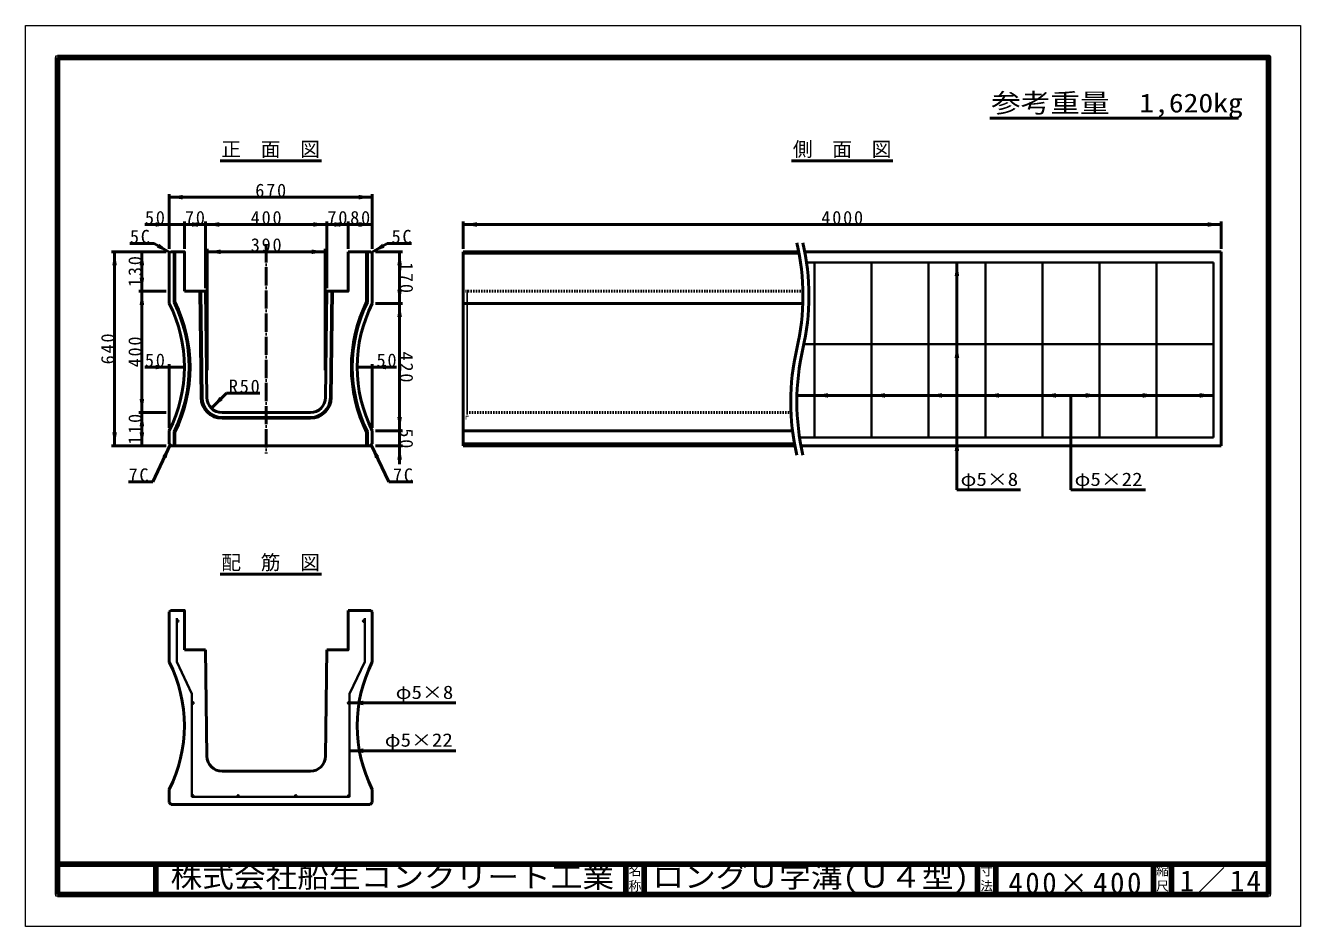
# Model space of a CAD drawing. Units: millimetres, scale not verified. Extents: x -2102 to 2102, y -1485 to 1485.
import ezdxf
from ezdxf.enums import TextEntityAlignment as Align

# ---------------------------------------------------------------- set-up
doc = ezdxf.new("R2010")
doc.units = ezdxf.units.MM
doc.header["$LTSCALE"] = 5
doc.linetypes.add('DOTTED', pattern=[1.75, 0.25, -1.5])
doc.linetypes.add('LONG_DASHED_DOTTED', pattern=[15.25, 12, -1.5, 0.25, -1.5])
doc.layers.add('0-0_V-nasSTD', color=7, linetype='Continuous', lineweight=50)
doc.layers.add('0-1_0', color=7, linetype='Continuous', lineweight=50)
doc.styles.add('ＭＳ ゴシック', font='')
doc.styles.get('ＭＳ ゴシック').set_extended_font_data('MS Gothic')

msp = doc.modelspace()

# ---------------------------------------------------------------- linework, layer by layer
at = {"layer": '0-0_V-nasSTD', "lineweight": 100}
for p, q in [((-1997.5, 1380), (-1997.5, -1380)), ((-1997.5, -1280), (1997.5, -1280)), ((-1672.5, -1280), (-1672.5, -1380)), ((-122.5, -1280), (-122.5, -1380)), ((-62.5, -1280), (-62.5, -1380)), ((1037.5, -1280), (1037.5, -1380)), ((1097.5, -1280), (1097.5, -1380)), ((1617.5, -1280), (1617.5, -1380)), ((1677.5, -1280), (1677.5, -1380)), ((-1997.5, -1380), (1997.5, -1380))]:
    msp.add_line(p, q, dxfattribs=at)
at = {"layer": '0-0_V-nasSTD'}
for p, q in [((-1628.654, 929.105), (-1628.654, 749.105)), ((-1628.654, 929.105), (-1628.654, 749.105)), ((-958.654, 929.105), (-958.654, 749.105)), ((-958.654, 929.105), (-958.654, 749.105)), ((-958.654, 919.105), (-1628.654, 919.105)), ((-1628.654, 829.105), (-1708.654, 829.105)), ((-1578.654, 829.105), (-1628.654, 829.105)), ((-1578.654, 839.105), (-1578.654, 749.105)), ((-1508.654, 829.105), (-1578.654, 829.105)), ((-1508.654, 839.105), (-1508.654, 619.105)), ((-1108.654, 829.105), (-1508.654, 829.105)), ((-1108.654, 839.105), (-1108.654, 619.105)), ((-1038.654, 829.105), (-1108.654, 829.105)), ((-1038.654, 839.105), (-1038.654, 749.105)), ((-958.654, 829.105), (-1038.654, 829.105)), ((-658.654, 839.105), (-658.654, 749.105)), ((1841.346, 829.105), (-658.654, 829.105)), ((1841.346, 839.105), (1841.346, 749.105)), ((-1758.116, 766.605), (-1678.116, 766.605)), ((-1626.154, 736.605), (-1678.116, 766.605)), ((-961.154, 736.605), (-909.193, 766.605)), ((-829.193, 766.605), (-909.193, 766.605)), ((-1638.654, 739.105), (-1818.654, 739.105)), ((-1808.654, 739.105), (-1808.654, 99.105)), ((-1718.654, 739.105), (-1718.654, 609.105)), ((-1623.654, 739.105), (-1628.654, 734.105)), ((-1628.654, 734.105), (-1628.654, 569.105)), ((-1612.654, 739.105), (-1612.654, 572.88)), ((-1609.654, 739.105), (-1609.654, 573.581)), ((-1503.655, 749.105), (-1503.655, 349.105)), ((-1503.655, 739.105), (-1113.655, 739.105)), ((-1113.655, 749.105), (-1113.655, 349.105)), ((-963.654, 739.105), (-1038.654, 739.105)), ((-977.654, 573.581), (-977.654, 739.105)), ((-974.654, 572.88), (-974.654, 739.105)), ((-963.654, 739.105), (-958.654, 734.105)), ((-958.654, 569.105), (-958.654, 734.105)), ((-858.654, 739.105), (-948.654, 739.105)), ((-868.654, 739.105), (-868.654, 569.105)), ((-658.654, 739.105), (-658.654, 99.105)), ((447.672, 739.105), (-658.654, 739.105)), ((448.606, 734.105), (-658.654, 734.105)), ((467.672, 739.105), (1841.346, 739.105)), ((1841.346, 99.105), (1841.346, 739.105)), ((969.346, 704.105), (969.346, -45.895)), ((-1638.654, 609.105), (-1728.654, 609.105)), ((-1718.654, 609.105), (-1718.654, 209.105)), ((-1508.654, 609.105), (-1578.654, 609.105)), ((-1527.656, 609.105), (-1523.27, 258.242)), ((-1524.656, 609.105), (-1520.27, 258.28)), ((-1508.654, 609.105), (-1504.271, 258.48)), ((-1108.654, 609.105), (-1113.037, 258.48)), ((-1092.653, 609.105), (-1097.038, 258.28)), ((-1089.653, 609.105), (-1094.039, 258.242)), ((-858.654, 569.105), (-948.654, 569.105)), ((-868.654, 569.105), (-868.654, 149.105)), ((460.943, 569.105), (-658.654, 569.105)), ((-1628.654, 359.105), (-1708.654, 359.105)), ((-1628.654, 369.105), (-1628.654, 159.105)), ((-1578.654, 359.105), (-1628.654, 359.105)), ((-1008.654, 359.105), (-958.654, 359.105)), ((-958.654, 369.105), (-958.654, 159.105)), ((-958.654, 359.105), (-878.654, 359.105)), ((-1489.409, 223.529), (-1439.912, 273.027)), ((-1439.912, 273.027), (-1329.912, 273.027)), ((1815.346, 265.605), (441.644, 265.605)), ((1345.346, 265.605), (1345.346, -45.895)), ((-1638.654, 209.105), (-1728.654, 209.105)), ((-1718.654, 209.105), (-1718.654, 99.105)), ((-1454.275, 209.105), (-1163.033, 209.105)), ((-1454.275, 193.105), (-1163.033, 193.105)), ((-1454.275, 190.105), (-1163.033, 190.105)), ((-1628.654, 149.105), (-1628.654, 106.105)), ((-1612.654, 145.329), (-1612.654, 99.105)), ((-1609.654, 144.629), (-1609.654, 99.105)), ((-977.654, 99.105), (-977.654, 144.629)), ((-974.654, 99.105), (-974.654, 145.329)), ((-958.654, 106.105), (-958.654, 149.105)), ((-858.654, 149.105), (-948.654, 149.105)), ((-868.654, 149.105), (-868.654, 99.105)), ((427.186, 149.105), (-658.654, 149.105)), ((-1638.654, 99.105), (-1818.654, 99.105)), ((-1682.723, -19.603), (-1625.154, 102.605)), ((-1628.654, 106.105), (-1621.654, 99.105)), ((-1621.654, 99.105), (-965.654, 99.105)), ((-958.654, 106.105), (-965.654, 99.105)), ((-904.586, -19.603), (-962.154, 102.605)), ((-858.654, 99.105), (-948.654, 99.105)), ((-868.654, 99.105), (-868.654, 39.105)), ((433.721, 106.105), (-658.654, 106.105)), ((435.02, 99.105), (-658.654, 99.105)), ((1841.346, 99.105), (455.02, 99.105)), ((-1762.723, -19.603), (-1682.723, -19.603)), ((-824.586, -19.603), (-904.586, -19.603)), ((969.346, -45.895), (1179.346, -45.895)), ((1345.346, -45.895), (1591.346, -45.895)), ((-1623.654, -443.131), (-1628.654, -448.131)), ((-1628.654, -448.131), (-1628.654, -613.131)), ((-963.654, -443.131), (-1038.654, -443.131)), ((-963.654, -443.131), (-958.654, -448.131)), ((-958.654, -613.131), (-958.654, -448.131)), ((-1508.654, -573.131), (-1578.654, -573.131)), ((-1508.654, -573.131), (-1504.271, -923.756)), ((-1108.654, -573.131), (-1113.037, -923.756)), ((-1033.654, -748.131), (-683.654, -748.131)), ((-1033.654, -905.497), (-683.654, -905.497)), ((-1454.275, -973.131), (-1163.033, -973.131)), ((-1628.654, -1033.131), (-1628.654, -1076.131)), ((-958.654, -1076.131), (-958.654, -1033.131)), ((-1628.654, -1076.131), (-1621.654, -1083.131)), ((-1621.654, -1083.131), (-965.654, -1083.131)), ((-958.654, -1076.131), (-965.654, -1083.131))]:
    msp.add_line(p, q, dxfattribs=at)
at = {"layer": '0-0_V-nasSTD', "linetype": 'LONG_DASHED_DOTTED'}
msp.add_line((-1308.654, 764.105), (-1308.654, 74.105), dxfattribs=at)
at = {"layer": '0-0_V-nasSTD', "lineweight": 35}
for p, q in [((473.506, 704.105), (1815.346, 704.105)), ((499.346, 704.105), (499.346, 127.105)), ((687.346, 704.105), (687.346, 127.105)), ((875.346, 704.105), (875.346, 127.105)), ((1063.346, 704.105), (1063.346, 127.105)), ((1251.346, 704.105), (1251.346, 127.105)), ((1439.346, 704.105), (1439.346, 127.105)), ((1627.346, 704.105), (1627.346, 127.105)), ((1815.346, 704.105), (1815.346, 127.105)), ((1815.346, 434.105), (464.664, 434.105)), ((450.221, 127.105), (1815.346, 127.105)), ((-1603.654, -468.131), (-1603.654, -613.131)), ((-983.654, -613.131), (-983.654, -468.131)), ((-1603.654, -613.131), (-1553.654, -718.131)), ((-983.654, -613.131), (-1033.654, -718.131)), ((-1553.654, -1058.131), (-1553.654, -718.131)), ((-1033.654, -1058.131), (-1033.654, -718.131)), ((-1553.654, -1058.131), (-1033.654, -1058.131))]:
    msp.add_line(p, q, dxfattribs=at)
at = {"layer": '0-0_V-nasSTD', "linetype": 'DOTTED'}
for p, q in [((461.201, 609.105), (-658.654, 609.105)), ((-646.154, 609.105), (-646.154, 190.105)), ((422.136, 209.105), (-658.654, 209.105)), ((-658.654, 190.105), (-646.154, 190.105))]:
    msp.add_line(p, q, dxfattribs=at)
at = {"layer": '0-0_V-nasSTD', "lineweight": 18}
for points in [[(-2102.5, -1485), (-2102.5, 1485), (2102.5, 1485), (2102.5, -1485)], [(-2002.5, -1385), (-2002.5, 1385), (2002.5, 1385), (2002.5, -1385)]]:
    msp.add_lwpolyline(points, close=True, dxfattribs=at)
at = {"layer": '0-0_V-nasSTD', "lineweight": 100}
msp.add_lwpolyline([(1997.5, -1380), (1997.5, 1380), (-1997.5, 1380)], dxfattribs=at)
at = {"layer": '0-0_V-nasSTD'}
for points in [[(-1623.654, 739.105), (-1578.654, 739.105), (-1578.654, 609.105)], [(-1038.654, 739.105), (-1038.654, 609.105), (-1108.654, 609.105)], [(-1623.654, -443.131), (-1578.654, -443.131), (-1578.654, -573.131)], [(-1038.654, -443.131), (-1038.654, -573.131), (-1108.654, -573.131)]]:
    msp.add_lwpolyline(points, dxfattribs=at)
at = {"layer": '0-0_V-nasSTD', "lineweight": 35}
for centre in [(-1600.654, -478.131), (-986.654, -478.131), (-1550.654, -748.131), (-1036.654, -748.131), (-1550.654, -1055.131), (-1401.154, -1055.131), (-1211.154, -1055.131), (-1036.654, -1055.131)]:
    msp.add_circle(centre, 3, dxfattribs=at)
at = {"layer": '0-0_V-nasSTD'}
for centre, radius, start, end in [((-314.279, 594.105), 775.625, 346.9604, 13.0396), ((-294.279, 594.105), 775.625, 346.9604, 13.0396), ((-2044.654, 359.105), 466, 333.215, 26.785), ((-2044.654, 359.105), 482, 333.67145, 26.32855), ((-2044.654, 359.105), 485, 333.75447, 26.24553), ((-542.654, 359.105), 485, 153.75447, 206.24553), ((-542.654, 359.105), 482, 153.67145, 206.32855), ((-542.654, 359.105), 466, 153.215, 206.785), ((1196.971, 244.105), 775.625, 166.9604, 193.0396), ((1216.971, 244.105), 775.625, 166.9604, 193.0396), ((-1454.275, 259.105), 69, 180.71616, 270), ((-1454.275, 259.105), 66, 180.71616, 270), ((-1454.275, 259.105), 50, 180.71616, 270), ((-1163.033, 259.105), 50, 270, 359.28384), ((-1163.033, 259.105), 66, 270, 359.28384), ((-1163.033, 259.105), 69, 270, 359.28384), ((-2044.654, -823.131), 466, 333.215, 26.785), ((-542.654, -823.131), 466, 153.215, 206.785), ((-1454.275, -923.131), 50, 180.71616, 270), ((-1163.033, -923.131), 50, 270, 359.28384)]:
    msp.add_arc(centre, radius, start, end, dxfattribs=at)
for points in [[(-1628.654, 919.105), (-1583.654, 911.605), (-1583.654, 926.605)], [(-1003.654, 911.605), (-1003.654, 926.605), (-958.654, 919.105)], [(-1673.654, 821.605), (-1673.654, 836.605), (-1628.654, 829.105)], [(-1578.654, 829.105), (-1533.654, 821.605), (-1533.654, 836.605)], [(-1553.654, 821.605), (-1553.654, 836.605), (-1508.654, 829.105)], [(-1508.654, 829.105), (-1463.654, 821.605), (-1463.654, 836.605)], [(-1153.654, 821.605), (-1153.654, 836.605), (-1108.654, 829.105)], [(-1108.654, 829.105), (-1063.654, 821.605), (-1063.654, 836.605)], [(-1083.654, 821.605), (-1083.654, 836.605), (-1038.654, 829.105)], [(-1038.654, 829.105), (-993.654, 821.605), (-993.654, 836.605)], [(-1003.654, 821.605), (-1003.654, 836.605), (-958.654, 829.105)], [(-658.654, 829.105), (-613.654, 821.605), (-613.654, 836.605)], [(1796.346, 821.605), (1796.346, 836.605), (1841.346, 829.105)], [(-1668.875, 752.61), (-1661.375, 765.6), (-1626.154, 736.605)], [(-961.154, 736.605), (-925.933, 765.6), (-918.433, 752.61)], [(-1816.154, 694.105), (-1808.654, 739.105), (-1801.154, 694.105)], [(-1726.154, 694.105), (-1718.654, 739.105), (-1711.154, 694.105)], [(-1503.655, 739.105), (-1458.655, 731.605), (-1458.655, 746.605)], [(-1158.655, 731.605), (-1158.655, 746.605), (-1113.655, 739.105)], [(-876.154, 694.105), (-868.654, 739.105), (-861.154, 694.105)], [(961.846, 659.105), (969.346, 704.105), (976.846, 659.105)], [(-1726.154, 654.105), (-1718.654, 609.105), (-1711.154, 654.105)], [(-1726.154, 564.105), (-1718.654, 609.105), (-1711.154, 564.105)], [(-876.154, 614.105), (-868.654, 569.105), (-861.154, 614.105)], [(-876.154, 524.105), (-868.654, 569.105), (-861.154, 524.105)], [(961.846, 389.105), (969.346, 434.105), (976.846, 389.105)], [(-1673.654, 351.605), (-1673.654, 366.605), (-1628.654, 359.105)], [(-958.654, 359.105), (-913.654, 351.605), (-913.654, 366.605)], [(-1726.154, 254.105), (-1718.654, 209.105), (-1711.154, 254.105)], [(-1489.409, 223.529), (-1462.893, 260.652), (-1452.286, 250.046)], [(499.346, 265.605), (544.346, 258.105), (544.346, 273.105)], [(687.346, 265.605), (732.346, 258.105), (732.346, 273.105)], [(875.346, 265.605), (920.346, 258.105), (920.346, 273.105)], [(1063.346, 265.605), (1108.346, 258.105), (1108.346, 273.105)], [(1251.346, 265.605), (1296.346, 258.105), (1296.346, 273.105)], [(1394.346, 258.105), (1394.346, 273.105), (1439.346, 265.605)], [(1582.346, 258.105), (1582.346, 273.105), (1627.346, 265.605)], [(1770.346, 258.105), (1770.346, 273.105), (1815.346, 265.605)], [(-1726.154, 164.105), (-1718.654, 209.105), (-1711.154, 164.105)], [(-876.154, 194.105), (-868.654, 149.105), (-861.154, 194.105)], [(-1816.154, 144.105), (-1808.654, 99.105), (-1801.154, 144.105)], [(-1726.154, 144.105), (-1718.654, 99.105), (-1711.154, 144.105)], [(961.846, 82.105), (969.346, 127.105), (976.846, 82.105)], [(-1651.116, 65.092), (-1637.546, 58.699), (-1625.154, 102.605)], [(-962.154, 102.605), (-949.762, 58.699), (-936.192, 65.092)], [(-876.154, 54.105), (-868.654, 99.105), (-861.154, 54.105)], [(-1603.654, -478.131), (-1603.117, -476.417), (-1602.721, -480.305)], [(-1603.117, -476.417), (-1601.109, -475.165), (-1598.818, -475.759)], [(-1603.117, -476.417), (-1598.818, -475.759), (-1597.67, -477.827)], [(-1603.117, -476.417), (-1602.721, -480.305), (-1600.502, -481.127)], [(-1603.117, -476.417), (-1600.502, -481.127), (-1598.378, -480.085)], [(-1603.117, -476.417), (-1598.378, -480.085), (-1597.67, -477.827)], [(-989.639, -478.434), (-988.931, -476.177), (-984.192, -479.845)], [(-989.639, -478.434), (-988.491, -480.503), (-984.192, -479.845)], [(-988.931, -476.177), (-986.806, -475.135), (-984.192, -479.845)], [(-988.491, -480.503), (-986.2, -481.096), (-984.192, -479.845)], [(-986.806, -475.135), (-984.587, -475.956), (-984.192, -479.845)], [(-984.587, -475.956), (-984.192, -479.845), (-983.654, -478.131)], [(-1553.654, -748.131), (-1553.117, -746.417), (-1552.721, -750.305)], [(-1553.117, -746.417), (-1551.109, -745.165), (-1548.818, -745.759)], [(-1553.117, -746.417), (-1548.818, -745.759), (-1547.67, -747.827)], [(-1553.117, -746.417), (-1552.721, -750.305), (-1550.502, -751.127)], [(-1553.117, -746.417), (-1550.502, -751.127), (-1548.378, -750.085)], [(-1553.117, -746.417), (-1548.378, -750.085), (-1547.67, -747.827)], [(-1039.639, -748.434), (-1038.931, -746.177), (-1034.192, -749.845)], [(-1039.639, -748.434), (-1038.491, -750.503), (-1034.192, -749.845)], [(-1038.931, -746.177), (-1036.806, -745.135), (-1034.192, -749.845)], [(-1038.491, -750.503), (-1036.2, -751.096), (-1034.192, -749.845)], [(-1036.806, -745.135), (-1034.587, -745.956), (-1034.192, -749.845)], [(-1034.587, -745.956), (-1034.192, -749.845), (-1033.654, -748.131)], [(-1033.654, -748.131), (-988.654, -755.631), (-988.654, -740.631)], [(-1033.654, -905.497), (-988.654, -912.997), (-988.654, -897.997)], [(-1553.654, -1055.131), (-1553.348, -1053.81), (-1548.94, -1057.593)], [(-1553.654, -1055.131), (-1553.593, -1055.735), (-1548.94, -1057.593)], [(-1553.593, -1055.735), (-1553.411, -1056.314), (-1548.94, -1057.593)], [(-1553.411, -1056.314), (-1553.117, -1056.845), (-1548.94, -1057.593)], [(-1553.348, -1053.81), (-1552.11, -1052.508), (-1548.94, -1057.593)], [(-1553.117, -1056.845), (-1552.721, -1057.305), (-1548.94, -1057.593)], [(-1552.721, -1057.305), (-1552.241, -1057.677), (-1548.94, -1057.593)], [(-1552.241, -1057.677), (-1551.696, -1057.944), (-1548.94, -1057.593)], [(-1552.11, -1052.508), (-1550.351, -1052.146), (-1548.94, -1057.593)], [(-1551.696, -1057.944), (-1551.109, -1058.096), (-1548.94, -1057.593)], [(-1551.109, -1058.096), (-1550.654, -1058.131), (-1548.94, -1057.593)], [(-1550.351, -1052.146), (-1548.94, -1057.593), (-1548.7, -1052.855)], [(-1548.94, -1057.593), (-1548.7, -1052.855), (-1547.75, -1054.379)], [(-1548.94, -1057.593), (-1547.841, -1056.173), (-1547.75, -1054.379)], [(-1404.12, -1055.585), (-1403.527, -1053.295), (-1402.868, -1057.593)], [(-1403.527, -1053.295), (-1402.868, -1057.593), (-1401.458, -1052.146)], [(-1402.868, -1057.593), (-1401.458, -1052.146), (-1399.2, -1052.855)], [(-1402.868, -1057.593), (-1399.2, -1052.855), (-1398.158, -1054.979)], [(-1402.868, -1057.593), (-1398.98, -1057.198), (-1398.158, -1054.979)], [(-1402.868, -1057.593), (-1401.154, -1058.131), (-1398.98, -1057.198)], [(-1214.12, -1055.585), (-1213.527, -1053.295), (-1212.868, -1057.593)], [(-1213.527, -1053.295), (-1212.868, -1057.593), (-1211.458, -1052.146)], [(-1212.868, -1057.593), (-1211.458, -1052.146), (-1209.2, -1052.855)], [(-1212.868, -1057.593), (-1209.2, -1052.855), (-1208.158, -1054.979)], [(-1212.868, -1057.593), (-1208.98, -1057.198), (-1208.158, -1054.979)], [(-1212.868, -1057.593), (-1211.154, -1058.131), (-1208.98, -1057.198)], [(-1039.639, -1054.827), (-1038.931, -1053.177), (-1034.192, -1053.417)], [(-1039.639, -1054.827), (-1039.277, -1056.587), (-1034.192, -1053.417)], [(-1039.277, -1056.587), (-1037.975, -1057.824), (-1034.192, -1053.417)], [(-1038.931, -1053.177), (-1037.406, -1052.227), (-1034.192, -1053.417)], [(-1037.975, -1057.824), (-1036.654, -1058.131), (-1034.192, -1053.417)], [(-1037.406, -1052.227), (-1035.612, -1052.318), (-1034.192, -1053.417)], [(-1036.654, -1058.131), (-1036.05, -1058.069), (-1034.192, -1053.417)], [(-1036.05, -1058.069), (-1035.471, -1057.888), (-1034.192, -1053.417)], [(-1035.471, -1057.888), (-1034.94, -1057.593), (-1034.192, -1053.417)], [(-1034.94, -1057.593), (-1034.48, -1057.198), (-1034.192, -1053.417)], [(-1034.48, -1057.198), (-1034.192, -1053.417), (-1034.108, -1056.718)], [(-1034.192, -1053.417), (-1034.108, -1056.718), (-1033.841, -1056.173)], [(-1034.192, -1053.417), (-1033.841, -1056.173), (-1033.689, -1055.585)], [(-1034.192, -1053.417), (-1033.689, -1055.585), (-1033.654, -1055.131)]]:
    msp.add_solid(points, dxfattribs=at)
at = {"layer": '0-1_0'}
for p, q in [((1078.036, 1179.753), (1898.036, 1179.753)), ((-1460.654, 1039.105), (-1126.654, 1039.105)), ((424.346, 1039.105), (758.346, 1039.105)), ((-1460.654, -323.131), (-1126.654, -323.131))]:
    msp.add_line(p, q, dxfattribs=at)

# ---------------------------------------------------------------- texts
at = {"layer": '0-0_V-nasSTD', "style": 'ＭＳ ゴシック'}
for s, height, width, p in [('参考重量\u30001,620kg', 62.32, 1.15, (1082.036, 1179.753)), ('φ5×8', 43.99, 1.15, (981.346, -45.895)), ('φ5×22', 43.99, 1.15, (1357.346, -45.895)), ('φ5×8', 43.99, 1.15, (-881.654, -748.131)), ('φ5×22', 43.99, 1.15, (-917.654, -905.497)), ('株式会社船生コンクリート工業', 69.65, 1.1, (-1624.25, -1377.5)), ('ロングＵ字溝(Ｕ４型)', 69.65, 1.1, (-35, -1377.5))]:
    msp.add_text(s, height=height, dxfattribs=dict(at, width=width)).set_placement(p, align=Align.BOTTOM_LEFT)
for s, height, p in [('正\u3000面\u3000図', 47.65, (-1456.658, 1039.105)), ('側\u3000面\u3000図', 47.65, (428.342, 1039.105)), ('配\u3000筋\u3000図', 47.65, (-1456.658, -323.131)), ('名', 30.79, (-113.518, -1326.001)), ('寸', 30.79, (1046.482, -1326.001)), ('縮', 30.79, (1626.482, -1326.001)), ('称', 30.79, (-113.524, -1375.99)), ('法', 30.79, (1046.476, -1375.99)), ('尺', 30.79, (1626.476, -1375.99))]:
    msp.add_text(s, height=height, dxfattribs=at).set_placement(p, align=Align.BOTTOM_LEFT)
at = {"layer": '0-0_V-nasSTD', "attachment_point": 7, "style": 'ＭＳ ゴシック'}
for s, insert, char_height in [('\\T1.2;670', (-1344.641, 919.105), 43.99), ('\\T1.2;50', (-1708.654, 829.105), 43.99), ('\\T1.2;70', (-1576.654, 829.105), 43.99), ('\\T1.2;400', (-1359.641, 829.105), 43.99), ('\\T1.2;70', (-1106.654, 829.105), 43.99), ('\\T1.2;80', (-1031.654, 829.105), 43.99), ('\\T1.2;4000', (522.24, 829.105), 43.99), ('\\T1.2;5C', (-1758.116, 766.605), 43.99), ('\\T1.2;5C', (-895.193, 766.605), 43.99), ('\\T1.2;390', (-1359.641, 739.105), 43.99), ('\\T1.2;50', (-1708.654, 359.105), 43.99), ('\\T1.2;50', (-944.654, 359.105), 43.99), ('\\T1.2;R50', (-1431.912, 273.027), 43.99), ('\\T1.2;7C', (-1762.723, -19.603), 43.99), ('\\T1.2;7C', (-890.586, -19.603), 43.99), ('\\T1.16;1／14', (1704.533, -1377.418), 69.65), ('\\T1.18;400×400', (1139.081, -1377.492), 69.65)]:
    msp.add_mtext(s, dxfattribs=dict(at, insert=insert, char_height=char_height))
at = {"layer": '0-0_V-nasSTD', "char_height": 43.99, "attachment_point": 7, "style": 'ＭＳ ゴシック'}
for s, insert, rotation in [('\\T1.2;130', (-1718.654, 623.092), 90), ('\\T1.2;170', (-868.654, 705.092), 270), ('\\T1.2;640', (-1808.654, 368.092), 90), ('\\T1.2;400', (-1718.654, 358.092), 90), ('\\T1.2;420', (-868.654, 410.092), 270), ('\\T1.2;110', (-1718.654, 103.092), 90), ('\\T1.2;50', (-868.654, 157.118), 270)]:
    msp.add_mtext(s, dxfattribs=dict(at, insert=insert, rotation=rotation))

doc.saveas('drawing.dxf')
